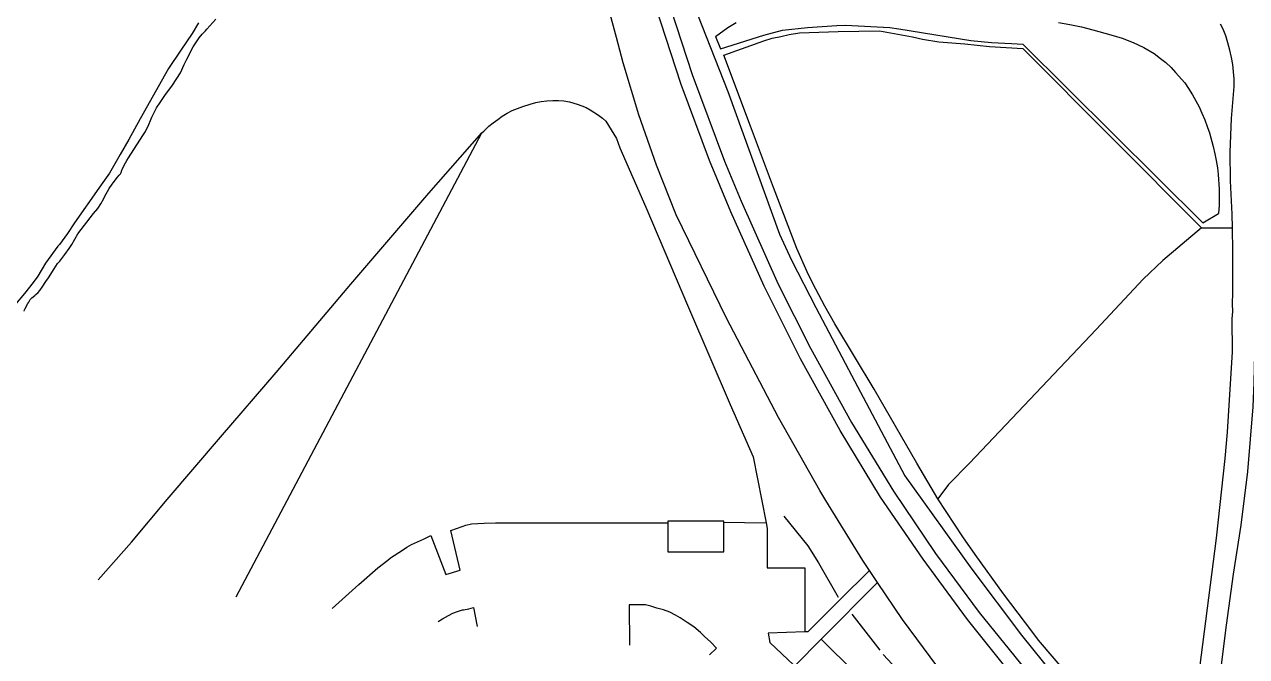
# Model space of a CAD drawing. Header units: millimetres. Extents: x 111502 to 977541, y 8702 to 1044108.
# Drawn here: x 486421.9 to 486583.1, y 235382.4 to 235465.8 of the extents above; entities that cross this region are included whole.
import ezdxf

# ---------------------------------------------------------------- set-up
doc = ezdxf.new("R2010")
doc.units = ezdxf.units.MM
doc.header["$LTSCALE"] = 0.25
doc.linetypes.add('DASHED2', pattern=[9.525, 6.35, -3.175])
doc.layers.add('E HVSS As Laid HV', color=10, linetype='Continuous')
doc.layers.add('X HVSS Site Background', color=8, linetype='Continuous')

# ---------------------------------------------------------------- blocks, each defined once
blk = doc.blocks.new('OS MAP 060722')
at = {"layer": 'X HVSS Site Background'}
for points in [[(-2277.18, -3732.56), (-2278.08, -3731.26), (-2282.98, -3723.31), (-2283.73, -3722.01), (-2289.18, -3712.36), (-2296.08, -3699.26), (-2302.68, -3685.61), (-2305.28, -3679.06), (-2307.63, -3672.41), (-2309.68, -3665.56), (-2310.58, -3662.21), (-2312.93, -3653.41)], [(-2388.68, -3698.31), (-2388.63, -3698.16), (-2388.53, -3697.96), (-2388.18, -3697.31), (-2388.08, -3697.16), (-2387.88, -3696.81), (-2387.68, -3696.56), (-2387.28, -3696.26), (-2387.13, -3696.11), (-2386.83, -3695.86), (-2386.63, -3695.61), (-2386.28, -3695.16), (-2385.83, -3694.41), (-2385.48, -3693.91), (-2384.73, -3692.76), (-2384.28, -3692.06), (-2383.98, -3691.71), (-2383.33, -3690.86), (-2382.73, -3690.06), (-2382.38, -3689.51), (-2381.58, -3688.11), (-2379.53, -3685.46), (-2378.98, -3684.76), (-2378.58, -3684.16), (-2378.18, -3683.46), (-2378.08, -3683.26), (-2377.48, -3682.16), (-2377.08, -3681.56), (-2376.93, -3681.41), (-2376.38, -3680.66), (-2376.13, -3680.36), (-2375.98, -3680.21), (-2375.88, -3680.01), (-2375.78, -3679.71), (-2375.73, -3679.61), (-2375.48, -3679.06), (-2375.13, -3678.46), (-2374.93, -3678.11), (-2373.03, -3675.16), (-2372.68, -3674.61), (-2372.23, -3673.71), (-2372.03, -3673.16), (-2371.83, -3672.71), (-2371.23, -3671.51), (-2370.73, -3670.81), (-2370.23, -3670.01), (-2370.13, -3669.86), (-2369.13, -3668.51), (-2368.08, -3666.86), (-2367.58, -3665.76), (-2367.23, -3665.06), (-2366.38, -3663.46), (-2365.93, -3662.76), (-2365.58, -3662.26), (-2365.18, -3661.76), (-2364.78, -3661.31), (-2364.58, -3661.11), (-2363.38, -3659.81)], [(-2365.68, -3660.26), (-2366.53, -3661.66), (-2368.03, -3663.86), (-2369.63, -3666.31), (-2373.38, -3672.96), (-2374.88, -3675.66), (-2376.03, -3677.66), (-2377.43, -3680.11), (-2378.28, -3681.36), (-2378.83, -3682.11), (-2382.03, -3686.66), (-2382.98, -3688.06), (-2384.03, -3689.51), (-2384.23, -3689.76), (-2385.88, -3692.01), (-2386.88, -3693.71), (-2387.48, -3694.56), (-2388.63, -3696.01), (-2389.83, -3697.41)], [(-2256.39, -3748.85), (-2258.13, -3746.71), (-2264.28, -3739.01), (-2270.13, -3731.06), (-2275.73, -3722.86), (-2281.08, -3714.06), (-2286.28, -3704.61), (-2291.08, -3695.01), (-2295.48, -3685.21), (-2298.28, -3678.46), (-2302.03, -3668.41), (-2305.38, -3658.16), (-2308.33, -3647.81), (-2308.98, -3646.11), (-2309.68, -3644.41), (-2310.43, -3642.71), (-2310.58, -3642.41), (-2311.38, -3640.76), (-2312.98, -3637.86), (-2313.23, -3637.46)], [(-2229.33, -3687.31), (-2229.38, -3685.51), (-2229.58, -3681.11), (-2229.63, -3677.36), (-2229.48, -3672.91), (-2229.13, -3668.66), (-2229.13, -3667.66), (-2229.18, -3666.76), (-2229.28, -3665.76), (-2229.48, -3664.86), (-2229.68, -3663.86), (-2229.93, -3662.91), (-2230.23, -3662.01), (-2230.58, -3661.11), (-2230.93, -3660.46)], [(-2303.38, -3658.46), (-2300.58, -3667.11), (-2296.33, -3678.51), (-2294.13, -3683.81), (-2289.23, -3694.76), (-2284.98, -3703.21), (-2279.58, -3713.01), (-2274.03, -3722.11), (-2268.48, -3730.31), (-2262.73, -3738.11), (-2254.08, -3748.81)], [(-2303.92, -3644.59), (-2302.15, -3653.32), (-2295.89, -3669.33), (-2289.05, -3688.18), (-2287.49, -3691.59), (-2284.28, -3697.83), (-2279.97, -3706.05), (-2272.54, -3720.08), (-2263.71, -3732.38), (-2257.16, -3741.11), (-2253, -3746.29), (-2249.94, -3749.65)], [(-2297.53, -3662.06), (-2295.88, -3660.91), (-2294.78, -3660.21)], [(-2252.28, -3660.21), (-2250.78, -3660.51), (-2249.23, -3660.81), (-2247.73, -3661.21), (-2245.38, -3661.86), (-2243.88, -3662.31), (-2242.43, -3662.86), (-2241.03, -3663.51), (-2239.68, -3664.31), (-2238.83, -3664.96), (-2238.13, -3665.51), (-2237.43, -3666.16), (-2236.83, -3666.81), (-2235.63, -3668.21), (-2235.13, -3668.96), (-2234.63, -3669.76), (-2233.73, -3671.36), (-2233.38, -3672.21), (-2232.98, -3673.06), (-2232.68, -3673.96), (-2232.38, -3674.81), (-2231.88, -3676.61), (-2231.68, -3677.56), (-2231.48, -3678.46), (-2231.33, -3679.41), (-2231.23, -3680.31), (-2231.08, -3682.21), (-2231.08, -3684.36), (-2231.18, -3685.46)], [(-2297.53, -3662.06), (-2296.83, -3663.71), (-2291.13, -3661.91), (-2288.68, -3661.26), (-2285.38, -3660.91), (-2281.53, -3660.61), (-2280.38, -3660.56), (-2274.53, -3660.91), (-2273.33, -3661.06), (-2263.83, -3662.61), (-2261.13, -3662.86), (-2258.48, -3663.01), (-2256.98, -3663.11), (-2233.23, -3686.66), (-2231.18, -3685.46)], [(-2268.18, -3723.11), (-2270.98, -3718.41), (-2276.58, -3708.61), (-2281.78, -3700.01), (-2283.08, -3697.66), (-2284.68, -3694.66), (-2285.43, -3693.16), (-2286.78, -3690.06), (-2289.88, -3682.01), (-2292.88, -3673.91), (-2296.43, -3664.56), (-2291.13, -3662.66), (-2290.03, -3662.31), (-2288.88, -3662.06), (-2287.78, -3661.81), (-2286.43, -3661.61), (-2281.33, -3661.41), (-2275.88, -3661.31), (-2271.53, -3662.11), (-2270.23, -3662.41), (-2268.08, -3662.76), (-2264.63, -3663.06), (-2261.38, -3663.41), (-2256.98, -3663.66)], [(-2256.98, -3663.66), (-2233.43, -3687.31)], [(-2328.08, -3674.56), (-2327.38, -3673.91), (-2326.83, -3673.46), (-2326.23, -3673.01), (-2325.63, -3672.61), (-2324.98, -3672.21), (-2324.33, -3671.86), (-2323.63, -3671.56), (-2322.93, -3671.31), (-2321.93, -3671.01), (-2321.18, -3670.81), (-2320.48, -3670.66), (-2319.73, -3670.56), (-2318.98, -3670.51), (-2318.23, -3670.51), (-2317.53, -3670.56), (-2316.78, -3670.71), (-2315.73, -3671.01), (-2315.13, -3671.21), (-2314.58, -3671.46), (-2314.03, -3671.76), (-2312.93, -3672.46), (-2312.43, -3672.86), (-2311.98, -3673.26), (-2310.58, -3675.56), (-2310.13, -3676.76), (-2306.68, -3684.61), (-2301.08, -3697.86), (-2295.58, -3710.66), (-2292.53, -3717.56), (-2290.83, -3726.26)], [(-2378.9, -3733.78), (-2374.53, -3728.81), (-2369.83, -3723.21), (-2362.78, -3714.96), (-2355.43, -3706.41), (-2345.58, -3694.76), (-2335.33, -3682.76), (-2328.33, -3674.81)], [(-2360.73, -3736.02), (-2328.33, -3674.81)], [(-2328.33, -3674.81), (-2328.08, -3674.56)], [(-2233.43, -3687.31), (-2238.53, -3691.66), (-2241.13, -3694.11), (-2247.33, -3700.76), (-2264.03, -3718.41), (-2266.78, -3721.21), (-2268.18, -3723.11)], [(-2234.44, -3751.55), (-2231.43, -3728.31), (-2230.28, -3717.76), (-2229.98, -3714.31), (-2229.33, -3703.71), (-2229.38, -3699.36), (-2229.28, -3698.36), (-2229.33, -3697.36), (-2229.28, -3695.86), (-2229.28, -3690.41), (-2229.33, -3687.31)], [(-2233.43, -3687.31), (-2229.33, -3687.31)], [(-2231.67, -3751.89), (-2230.83, -3745.36), (-2230.13, -3739.76), (-2229.18, -3733.06), (-2228.18, -3726.56), (-2227.33, -3719.51), (-2226.63, -3710.96), (-2226.48, -3707.76), (-2226.23, -3696.56), (-2226.28, -3692.76)], [(-2247.79, -3749.91), (-2248.58, -3749.01), (-2250.78, -3746.61), (-2254.93, -3741.76), (-2255.68, -3740.76), (-2259.53, -3735.66), (-2263.28, -3730.46), (-2264.88, -3728.11), (-2268.18, -3723.11)], [(-2288.48, -3725.41), (-2285.33, -3729.31), (-2283.93, -3731.56), (-2281.33, -3736.06)], [(-2348.04, -3737.58), (-2344.53, -3734.41), (-2342.03, -3732.21), (-2340.73, -3731.21), (-2340.38, -3730.91), (-2338.78, -3729.86), (-2338.23, -3729.46), (-2337.58, -3729.11), (-2336.03, -3728.41), (-2335.03, -3727.96), (-2333.08, -3733.11), (-2331.18, -3732.51), (-2332.43, -3727.26), (-2330.93, -3726.76), (-2330.43, -3726.56), (-2329.68, -3726.41), (-2328.03, -3726.31), (-2326.53, -3726.26), (-2310.58, -3726.26), (-2303.78, -3726.26)], [(-2296.39, -3726.16), (-2296.39, -3726.03), (-2303.78, -3726.03), (-2303.78, -3726.26)], [(-2303.78, -3726.26), (-2303.78, -3730.11), (-2296.39, -3730.11), (-2296.39, -3726.16)], [(-2296.39, -3726.16), (-2293.68, -3726.21), (-2290.83, -3726.26)], [(-2290.83, -3726.26), (-2290.68, -3727.01), (-2290.68, -3732.21), (-2285.73, -3732.21), (-2285.73, -3740.66)], [(-2277.18, -3732.56), (-2281.08, -3736.41), (-2285.33, -3740.66), (-2285.73, -3740.66)], [(-2276.13, -3734.16), (-2277.18, -3732.56)], [(-2283.58, -3741.61), (-2276.13, -3734.16)], [(-2266.54, -3747.6), (-2267.33, -3746.51), (-2272.83, -3739.01), (-2276.13, -3734.16)], [(-2298.32, -3743.69), (-2297.38, -3742.81), (-2298.13, -3742.01), (-2298.98, -3741.26), (-2299.48, -3740.76), (-2300.38, -3740.01), (-2301.23, -3739.41), (-2302.18, -3738.81), (-2302.78, -3738.46), (-2303.53, -3738.06), (-2304.38, -3737.76), (-2305.23, -3737.51), (-2306.03, -3737.26), (-2306.73, -3737.11), (-2308.88, -3737.11), (-2308.83, -3742.4)], [(-2334.09, -3739.29), (-2333.53, -3738.96), (-2332.73, -3738.51), (-2332.13, -3738.21), (-2331.53, -3737.96), (-2330.88, -3737.76), (-2330.73, -3737.76), (-2330.03, -3737.61), (-2329.43, -3737.46), (-2328.95, -3739.93)], [(-2279.53, -3738.31), (-2277.98, -3740.31), (-2275.83, -3743.06)], [(-2285.73, -3740.66), (-2290.58, -3740.81), (-2290.33, -3742.06), (-2287.17, -3745.07)], [(-2287.01, -3745.09), (-2283.58, -3741.61)], [(-2283.58, -3741.61), (-2279.1, -3746.06)], [(-2275.38, -3743.66), (-2272.43, -3746.88)]]:
    blk.add_lwpolyline(points, dxfattribs=at)

msp = doc.modelspace()

# ---------------------------------------------------------------- linework, layer by layer
at = {"lineweight": 0}
msp.add_circle((488727.82, 239008.33), 11388.42, dxfattribs=at)

# ---------------------------------------------------------------- block references
at = {"layer": 'E HVSS As Laid HV', "linetype": 'DASHED2', "lineweight": 0}
msp.add_blockref('OS MAP 060722', (488810.58, 239126.31), dxfattribs=at)

doc.saveas('drawing.dxf')
